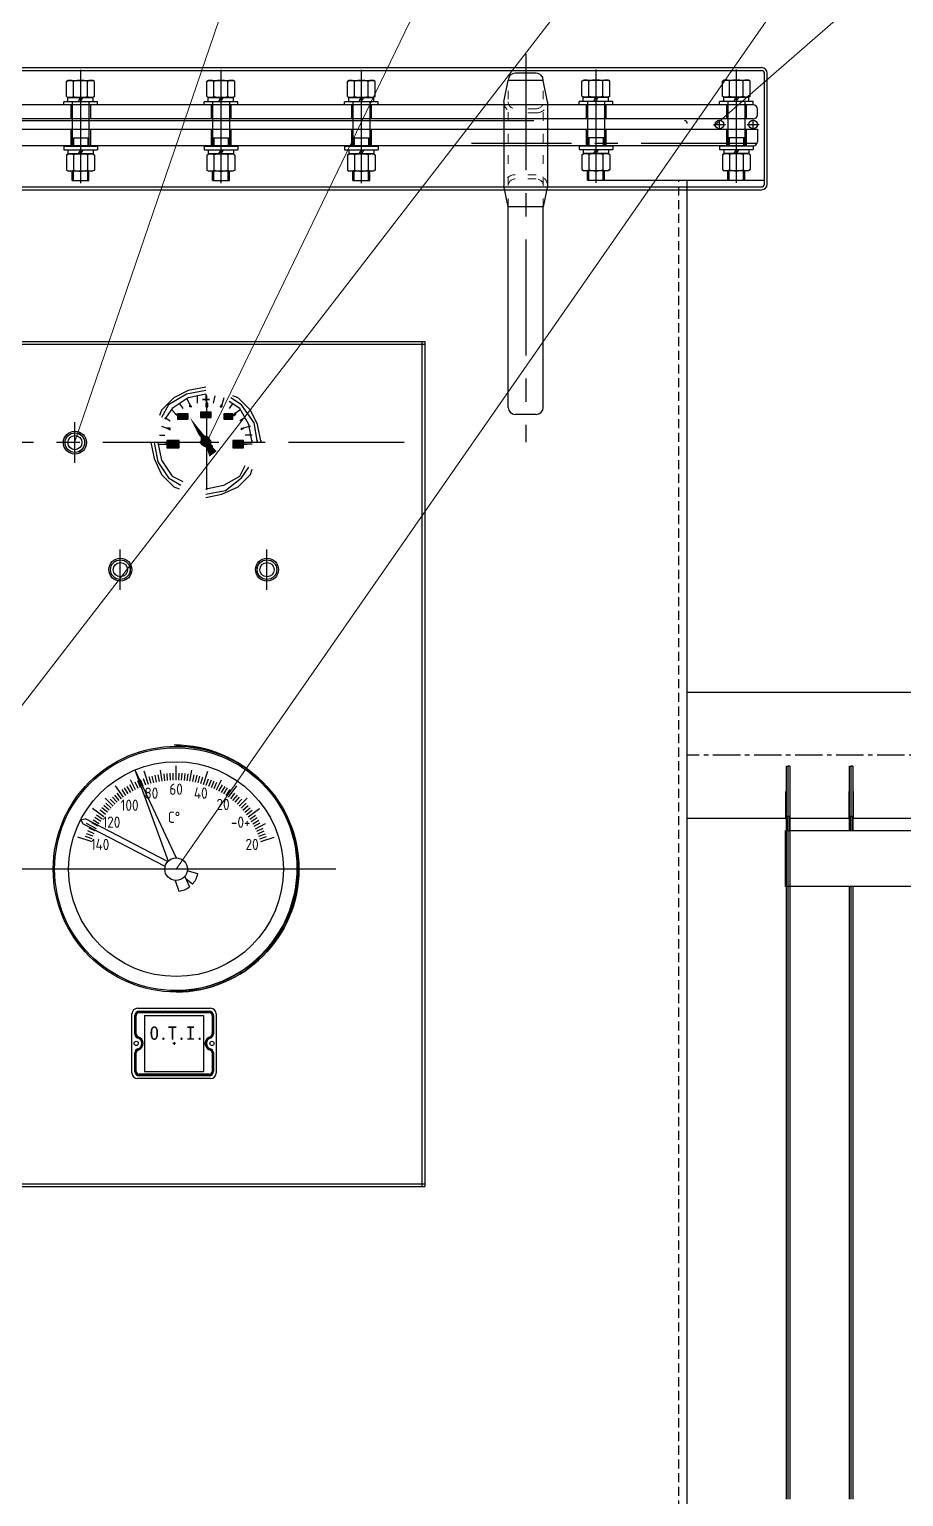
# Model space of a CAD drawing. Header units: millimetres. Extents: x 45841 to 102963, y -329287 to -163666.
# Drawn here: x 52022 to 52645, y -165675 to -164630 of the extents above; entities that cross this region are included whole.
import ezdxf
from ezdxf.enums import TextEntityAlignment as Align

# ---------------------------------------------------------------- set-up
doc = ezdxf.new("R2010")
doc.units = ezdxf.units.MM
doc.header["$LTSCALE"] = 13
for name, pattern in [('2 虚线', [5.75, 4.5, -1.25]), ('ACAD_ISO03W100', [1.18, 0.47, -0.71]), ('CENTER', [50.8, 31.75, -6.35, 6.35, -6.35]), ('CENTER2', [1.125, 0.75, -0.125, 0.125, -0.125]), ('CENTERX2', [101.6, 63.5, -12.7, 12.7, -12.7]), ('DASHED', [0.75, 0.5, -0.25]), ('HIDDEN', [9.525, 6.35, -3.175])]:
    doc.linetypes.add(name, pattern=pattern)
doc.layers.get('0').update_dxf_attribs({"color": 1, "linetype": 'CENTER'})
for name, color, linetype in [('1', 4, 'Continuous'), ('2', 3, 'Continuous'), ('4', 2, 'HIDDEN'), ('4虚线层', 6, 'DASHED'), ('中心线', 1, 'CENTER2'), ('粗实线', 4, 'Continuous')]:
    doc.layers.add(name, color=color, linetype=linetype)
doc.layers.add('标注、文本', color=3, linetype='Continuous', lineweight=25)
doc.layers.add('铁心', color=3, linetype='Continuous', lineweight=0)
doc.styles.add('chinese', font='')
doc.styles.get("Standard").update_dxf_attribs({"font": 'gbenor.shx', "bigfont": 'gbcbig.shx'})
doc.styles.get('chinese').set_extended_font_data('SimHei')

# ---------------------------------------------------------------- blocks, each defined once
blk = doc.blocks.new('A$C611D0E0A')
at = {"layer": '粗实线', "lineweight": 30}
h = blk.add_hatch(color=256, dxfattribs=at)
h.dxf.hatch_style = 2
h.paths.add_polyline_path([(0.931, 2.201), (0.931, 2.159), (0.974, 2.159)])
h = blk.add_hatch(color=256, dxfattribs=at)
h.dxf.hatch_style = 2
h.paths.add_polyline_path([(1.693, 2.201), (1.651, 2.159), (1.693, 2.159)])
h = blk.add_hatch(color=256, dxfattribs=at)
h.dxf.hatch_style = 2
h.paths.add_polyline_path([(0.593, 1.99), (0.635, 1.99), (0.635, 1.947)])
h = blk.add_hatch(color=256, dxfattribs=at)
h.dxf.hatch_style = 2
h.paths.add_polyline_path([(0.635, 1.863), (0.889, 1.863), (0.889, 1.99), (0.635, 1.99)])
h = blk.add_hatch(color=256, dxfattribs=at)
h.dxf.hatch_style = 2
h.paths.add_polyline_path([(0.931, 1.905), (1.143, 1.482), (1.27, 1.482)])
h = blk.add_hatch(color=256, dxfattribs=at)
h.dxf.hatch_style = 2
h.paths.add_polyline_path([(1.185, 1.905), (1.439, 1.905), (1.439, 2.032), (1.185, 2.032)])
h = blk.add_hatch(color=256, dxfattribs=at)
h.dxf.hatch_style = 2
h.paths.add_polyline_path([(1.736, 1.863), (1.947, 1.863), (1.947, 1.99), (1.736, 1.99)])
h = blk.add_hatch(color=256, dxfattribs=at)
h.dxf.hatch_style = 2
h.paths.add_polyline_path([(1.99, 1.99), (1.947, 1.947), (1.99, 1.947)])
h = blk.add_hatch(color=256, dxfattribs=at)
h.dxf.hatch_style = 2
h.paths.add_polyline_path([(1.99, 1.99), (2.032, 1.99), (1.99, 1.947)])
h = blk.add_hatch(color=256, dxfattribs=at)
h.dxf.hatch_style = 2
h.paths.add_polyline_path([(0.423, 1.651), (0.466, 1.651), (0.466, 1.609)])
h = blk.add_hatch(color=256, dxfattribs=at)
h.dxf.hatch_style = 2
h.paths.add_polyline_path([(1.143, 1.482), (1.185, 1.439), (1.397, 1.439)])
h = blk.add_hatch(color=256, dxfattribs=at)
h.dxf.hatch_style = 2
h.paths.add_polyline_path([(1.143, 1.482), (1.27, 1.482), (1.397, 1.439)])
h = blk.add_hatch(color=256, dxfattribs=at)
h.dxf.hatch_style = 2
h.paths.add_polyline_path([(1.185, 1.439), (1.185, 1.397), (1.397, 1.397)])
h = blk.add_hatch(color=256, dxfattribs=at)
h.dxf.hatch_style = 2
h.paths.add_polyline_path([(1.185, 1.439), (1.397, 1.439), (1.397, 1.397)])
h = blk.add_hatch(color=256, dxfattribs=at)
h.dxf.hatch_style = 2
h.paths.add_polyline_path([(1.185, 1.397), (1.185, 1.355), (1.439, 1.355)])
h = blk.add_hatch(color=256, dxfattribs=at)
h.dxf.hatch_style = 2
h.paths.add_polyline_path([(1.185, 1.397), (1.397, 1.397), (1.439, 1.355)])
h = blk.add_hatch(color=256, dxfattribs=at)
h.dxf.hatch_style = 2
h.paths.add_polyline_path([(2.159, 1.651), (2.201, 1.651), (2.159, 1.609)])
h = blk.add_hatch(color=256, dxfattribs=at)
h.dxf.hatch_style = 2
h.paths.add_polyline_path([(0.381, 1.185), (0.677, 1.185), (0.677, 1.355), (0.381, 1.355)])
h = blk.add_hatch(color=256, dxfattribs=at)
h.dxf.hatch_style = 2
h.paths.add_polyline_path([(1.185, 1.355), (1.143, 1.312), (1.439, 1.312)])
h = blk.add_hatch(color=256, dxfattribs=at)
h.dxf.hatch_style = 2
h.paths.add_polyline_path([(1.143, 1.312), (1.185, 1.27), (1.439, 1.27)])
h = blk.add_hatch(color=256, dxfattribs=at)
h.dxf.hatch_style = 2
h.paths.add_polyline_path([(1.143, 1.312), (1.439, 1.312), (1.439, 1.27)])
h = blk.add_hatch(color=256, dxfattribs=at)
h.dxf.hatch_style = 2
h.paths.add_polyline_path([(1.185, 1.355), (1.439, 1.355), (1.439, 1.312)])
h = blk.add_hatch(color=256, dxfattribs=at)
h.dxf.hatch_style = 2
h.paths.add_polyline_path([(1.185, 1.27), (1.228, 1.228), (1.482, 1.228)])
h = blk.add_hatch(color=256, dxfattribs=at)
h.dxf.hatch_style = 2
h.paths.add_polyline_path([(1.185, 1.27), (1.439, 1.27), (1.482, 1.228)])
h = blk.add_hatch(color=256, dxfattribs=at)
h.dxf.hatch_style = 2
h.paths.add_polyline_path([(1.228, 1.228), (1.312, 1.185), (1.482, 1.185)])
h = blk.add_hatch(color=256, dxfattribs=at)
h.dxf.hatch_style = 2
h.paths.add_polyline_path([(1.228, 1.228), (1.482, 1.228), (1.482, 1.185)])
h = blk.add_hatch(color=256, dxfattribs=at)
h.dxf.hatch_style = 2
h.paths.add_polyline_path([(1.312, 1.185), (1.355, 1.101), (1.566, 1.101)])
h = blk.add_hatch(color=256, dxfattribs=at)
h.dxf.hatch_style = 2
h.paths.add_polyline_path([(1.312, 1.185), (1.482, 1.185), (1.566, 1.101)])
h = blk.add_hatch(color=256, dxfattribs=at)
h.dxf.hatch_style = 2
h.paths.add_polyline_path([(1.355, 1.101), (1.566, 1.101), (1.397, 0.974)])
h = blk.add_hatch(color=256, dxfattribs=at)
h.dxf.hatch_style = 2
h.paths.add_polyline_path([(1.947, 1.185), (2.201, 1.185), (2.201, 1.355), (1.947, 1.355)])
for points in [[(1.312, 2.625), (0.889, 2.54), (0.55, 2.371), (0.254, 2.074), (0.212, 1.947)], [(1.312, 2.54), (0.847, 2.455), (0.423, 2.201), (0.254, 1.905)], [(1.312, 2.455), (0.889, 2.371), (0.508, 2.117), (0.339, 1.863)], [(2.413, 1.312), (2.328, 1.736), (2.117, 2.117), (1.863, 2.286)], [(2.54, 1.312), (2.455, 1.778), (2.159, 2.201), (1.905, 2.371)], [(2.625, 1.312), (2.54, 1.736), (2.371, 2.074), (2.074, 2.371), (1.947, 2.413)], [(0, 1.312), (0.085, 0.931), (0.254, 0.55), (0.55, 0.254), (0.677, 0.212)], [(0.085, 1.312), (0.169, 0.847), (0.423, 0.466), (0.72, 0.296)], [(0.169, 1.312), (0.254, 0.889), (0.508, 0.508), (0.762, 0.381)], [(2.54, 1.312), (2.54, 1.355)], [(2.625, 1.312), (2.625, 1.355)], [(1.312, 0.212), (1.736, 0.296), (2.117, 0.508), (2.244, 0.762)], [(1.312, 0.085), (1.778, 0.169), (2.159, 0.466), (2.328, 0.72)], [(1.312, 0), (1.693, 0.085), (2.074, 0.254), (2.371, 0.55), (2.413, 0.677)]]:
    blk.add_lwpolyline(points, dxfattribs=at)
for points in [[(0.931, 2.201), (0.974, 2.159), (0.931, 2.159)], [(1.397, 2.328), (1.228, 2.328)], [(1.312, 2.244), (1.312, 2.201), (1.312, 2.159), (1.355, 2.159), (1.355, 2.201), (1.355, 2.244)], [(1.693, 2.201), (1.693, 2.159), (1.651, 2.159)], [(1.693, 2.201), (1.651, 2.159), (1.693, 2.159)], [(0.593, 1.99), (0.635, 1.947)], [(0.635, 1.863), (0.889, 1.863), (0.889, 1.99), (0.635, 1.99)], [(1.185, 1.905), (1.439, 1.905), (1.439, 2.032), (1.185, 2.032)], [(1.736, 1.863), (1.947, 1.863), (1.947, 1.99), (1.736, 1.99)], [(2.032, 1.99), (1.99, 1.947), (1.947, 1.947), (1.99, 1.99)], [(1.99, 1.99), (1.947, 1.947), (1.99, 1.947), (2.032, 1.99)], [(0.381, 1.651), (0.466, 1.609), (0.466, 1.651), (0.423, 1.651)], [(2.201, 1.651), (2.159, 1.609), (2.159, 1.651)], [(2.201, 1.651), (2.159, 1.609), (2.159, 1.651)], [(0.339, 1.27), (0.381, 1.27)], [(0.381, 1.185), (0.677, 1.185), (0.677, 1.355), (0.381, 1.355)], [(1.947, 1.185), (2.201, 1.185), (2.201, 1.355), (1.947, 1.355)], [(2.286, 1.27), (2.201, 1.27)], [(2.286, 1.27), (2.201, 1.27)]]:
    blk.add_lwpolyline(points, close=True, dxfattribs=at)
for points in [[(1.312, 2.455), (1.312, 2.455), (1.312, 2.286), (1.312, 2.286)], [(0.677, 2.244), (0.677, 2.244), (0.762, 2.117), (0.762, 2.117)], [(0.847, 2.371), (0.847, 2.371), (0.931, 2.201), (0.931, 2.201)], [(1.101, 2.413), (1.101, 2.413), (1.101, 2.244), (1.101, 2.244)], [(1.524, 2.413), (1.524, 2.413), (1.482, 2.244), (1.482, 2.244)], [(1.736, 2.371), (1.736, 2.371), (1.693, 2.201), (1.693, 2.201)], [(1.947, 2.244), (1.947, 2.244), (1.863, 2.117), (1.863, 2.117)], [(0.339, 1.905), (0.339, 1.905), (0.466, 1.82), (0.466, 1.82)], [(0.508, 2.074), (0.508, 2.074), (0.593, 1.99), (0.593, 1.99)], [(2.117, 2.074), (2.117, 2.074), (1.99, 1.99), (1.99, 1.99)], [(2.244, 1.905), (2.244, 1.905), (2.117, 1.82), (2.117, 1.82)], [(0.212, 1.482), (0.212, 1.482), (0.339, 1.482), (0.339, 1.482)], [(0.254, 1.693), (0.254, 1.693), (0.381, 1.651), (0.381, 1.651)], [(2.371, 1.693), (2.371, 1.693), (2.201, 1.651), (2.201, 1.651)], [(2.413, 1.482), (2.413, 1.482), (2.244, 1.482), (2.244, 1.482)], [(0.169, 1.27), (0.169, 1.27), (0.339, 1.27), (0.339, 1.27)], [(2.413, 1.27), (2.413, 1.27), (2.286, 1.27), (2.286, 1.27)], [(2.413, 1.312), (2.413, 1.312), (2.413, 1.355), (2.413, 1.355)]]:
    blk.add_open_spline(points, degree=3, dxfattribs=at)
blk = doc.blocks.new('986585525')
for p, q in [((51059.3, -164935.8), (50202.4, -164935.8)), ((50941.2, -164988.6), (50942.4, -164988.6)), ((50941.2, -164988.6), (50941.2, -165024.5)), ((50943.6, -164988.6), (50942.4, -164988.6)), ((50942.4, -165024.5), (50942.4, -164988.6)), ((50943.6, -165024.5), (50943.6, -164988.6)), ((50986.2, -164988.6), (50987.4, -164988.6)), ((50986.2, -164988.6), (50986.2, -165024.5)), ((50988.6, -164988.6), (50987.4, -164988.6)), ((50987.4, -165024.5), (50987.4, -164988.6)), ((50988.6, -165024.5), (50988.6, -164988.6)), ((50941.2, -165006.6), (50940.9, -165006.6)), ((50940.9, -165025.8), (50940.9, -165006.6)), ((50943.9, -165006.6), (50943.6, -165006.6)), ((50943.9, -165025.8), (50943.9, -165006.6)), ((50986.2, -165006.6), (50985.9, -165006.6)), ((50985.9, -165025.8), (50985.9, -165006.6)), ((50988.9, -165006.6), (50988.6, -165006.6)), ((50988.9, -165025.8), (50988.9, -165006.6)), ((50898.9, -165025.8), (50940.9, -165025.8)), ((50941.2, -165024.3), (50941.2, -165034.3)), ((50941.2, -165024.5), (50942.4, -165024.5)), ((50941.2, -165034.3), (50941.2, -165024.5)), ((50942.4, -165034.3), (50942.4, -165024.3)), ((50942.4, -165024.5), (50943.6, -165024.5)), ((50942.4, -165034.3), (50942.4, -165024.5)), ((50943.6, -165034.3), (50943.6, -165024.3)), ((50943.6, -165024.5), (50943.6, -165034.3)), ((50943.9, -165025.8), (50985.9, -165025.8)), ((50986.2, -165024.3), (50986.2, -165510.8)), ((50986.2, -165024.5), (50987.4, -165024.5)), ((50986.2, -165034.3), (50986.2, -165024.5)), ((50987.4, -165510.8), (50987.4, -165024.3)), ((50987.4, -165024.5), (50988.6, -165024.5)), ((50987.4, -165034.3), (50987.4, -165024.5)), ((50988.6, -165510.8), (50988.6, -165024.3)), ((50988.6, -165024.5), (50988.6, -165034.3)), ((50988.9, -165025.8), (51059.3, -165025.8)), ((50989.2, -165034.3), (50223.6, -165034.3)), ((50989.2, -165074.3), (50989.2, -165034.3)), ((50223.6, -165074.3), (50989.2, -165074.3)), ((50941.2, -165074.3), (50941.2, -165510.8)), ((50942.4, -165510.8), (50942.4, -165074.3)), ((50943.6, -165510.8), (50943.6, -165074.3))]:
    blk.add_line(p, q)
at = {"layer": '中心线', "ltscale": 2}
blk.add_line((50202.4, -164980.8), (51059.3, -164980.8), dxfattribs=at)

msp = doc.modelspace()

# ---------------------------------------------------------------- linework, layer by layer
at = {"color": 1, "linetype": 'CENTER', "ltscale": 30}
for p, q in [((52040.585, -165227.989), (51823.674, -165227.989)), ((52240.585, -165227.989), (52023.674, -165227.989)), ((52240.585, -165227.989), (52023.674, -165227.989))]:
    msp.add_line(p, q, dxfattribs=at)
at = {"layer": '1', "color": 1, "linetype": 'CENTERX2', "lineweight": -3, "ltscale": 0.1}
for p, q in [((52375.916, -164647.423), (52375.916, -164923.887)), ((52058.786, -164681.373), (52058.786, -164724.641)), ((52158.786, -164681.373), (52158.786, -164724.641)), ((52258.786, -164681.373), (52258.786, -164724.641)), ((52425.916, -164681.119), (52425.916, -164724.386)), ((52525.916, -164681.119), (52525.916, -164724.386)), ((52513.916, -164700.796), (52513.916, -164694.319)), ((52537.916, -164700.796), (52537.916, -164694.319)), ((52509.732, -164697.558), (52518.101, -164697.558)), ((52533.732, -164697.558), (52542.101, -164697.558)), ((52540.635, -164711.044), (52337.281, -164711.044)), ((52148.479, -164890.504), (52148.479, -164957.82)), ((52054.432, -164909.692), (52054.432, -164938.632)), ((52289.377, -164924.162), (51801.393, -164924.162)), ((52086.831, -165000.193), (52086.831, -165029.133)), ((52191.281, -165000.193), (52191.281, -165029.133))]:
    msp.add_line(p, q, dxfattribs=at)
at = {"layer": '1'}
for p, q in [((52048.861, -164666.88), (52050.19, -164666.112)), ((52048.861, -164677.545), (52048.861, -164666.88)), ((52050.19, -164666.112), (52067.381, -164666.112)), ((52053.823, -164677.545), (52053.823, -164666.88)), ((52063.748, -164677.545), (52063.748, -164666.88)), ((52068.711, -164666.88), (52067.381, -164666.112)), ((52068.711, -164677.545), (52068.711, -164666.88)), ((52148.861, -164666.88), (52150.19, -164666.112)), ((52148.861, -164677.545), (52148.861, -164666.88)), ((52150.19, -164666.112), (52167.381, -164666.112)), ((52153.823, -164677.545), (52153.823, -164666.88)), ((52163.748, -164677.545), (52163.748, -164666.88)), ((52168.711, -164666.88), (52167.381, -164666.112)), ((52168.711, -164677.545), (52168.711, -164666.88)), ((52248.861, -164666.88), (52250.19, -164666.112)), ((52248.861, -164677.545), (52248.861, -164666.88)), ((52250.19, -164666.112), (52267.381, -164666.112)), ((52253.823, -164677.545), (52253.823, -164666.88)), ((52263.748, -164677.545), (52263.748, -164666.88)), ((52268.711, -164666.88), (52267.381, -164666.112)), ((52268.711, -164677.545), (52268.711, -164666.88)), ((52415.991, -164666.625), (52417.321, -164665.858)), ((52415.991, -164677.29), (52415.991, -164666.625)), ((52417.321, -164665.858), (52434.512, -164665.858)), ((52420.954, -164677.29), (52420.954, -164666.625)), ((52430.879, -164677.29), (52430.879, -164666.625)), ((52435.841, -164666.625), (52434.512, -164665.858)), ((52435.841, -164677.29), (52435.841, -164666.625)), ((52515.991, -164666.625), (52517.321, -164665.858)), ((52515.991, -164677.29), (52515.991, -164666.625)), ((52517.321, -164665.858), (52534.512, -164665.858)), ((52520.954, -164677.29), (52520.954, -164666.625)), ((52530.879, -164677.29), (52530.879, -164666.625)), ((52535.841, -164666.625), (52534.512, -164665.858)), ((52535.841, -164677.29), (52535.841, -164666.625)), ((52046.786, -164683.812), (52046.786, -164681.312)), ((52070.786, -164681.312), (52046.786, -164681.312)), ((52048.861, -164677.545), (52050.19, -164678.312)), ((52049.786, -164681.312), (52049.786, -164678.312)), ((52067.786, -164678.312), (52049.786, -164678.312)), ((52067.786, -164681.312), (52049.786, -164681.312)), ((52050.19, -164678.312), (52067.381, -164678.312)), ((52052.786, -164681.53), (52052.786, -164707.03)), ((52057.086, -164681.312), (52058.786, -164678.312)), ((52058.786, -164681.312), (52060.486, -164678.312)), ((52064.786, -164681.53), (52064.786, -164707.03)), ((52068.711, -164677.545), (52067.381, -164678.312)), ((52067.786, -164681.312), (52067.786, -164678.312)), ((52070.786, -164683.812), (52070.786, -164681.312)), ((52146.786, -164683.812), (52146.786, -164681.312)), ((52170.786, -164681.312), (52146.786, -164681.312)), ((52148.861, -164677.545), (52150.19, -164678.312)), ((52149.786, -164681.312), (52149.786, -164678.312)), ((52167.786, -164678.312), (52149.786, -164678.312)), ((52167.786, -164681.312), (52149.786, -164681.312)), ((52150.19, -164678.312), (52167.381, -164678.312)), ((52152.786, -164681.53), (52152.786, -164707.03)), ((52157.086, -164681.312), (52158.786, -164678.312)), ((52158.786, -164681.312), (52160.486, -164678.312)), ((52164.786, -164681.53), (52164.786, -164707.03)), ((52168.711, -164677.545), (52167.381, -164678.312)), ((52167.786, -164681.312), (52167.786, -164678.312)), ((52170.786, -164683.812), (52170.786, -164681.312)), ((52246.786, -164683.812), (52246.786, -164681.312)), ((52270.786, -164681.312), (52246.786, -164681.312)), ((52248.861, -164677.545), (52250.19, -164678.312)), ((52249.786, -164681.312), (52249.786, -164678.312)), ((52267.786, -164678.312), (52249.786, -164678.312)), ((52267.786, -164681.312), (52249.786, -164681.312)), ((52250.19, -164678.312), (52267.381, -164678.312)), ((52252.786, -164681.53), (52252.786, -164707.03)), ((52257.086, -164681.312), (52258.786, -164678.312)), ((52258.786, -164681.312), (52260.486, -164678.312)), ((52264.786, -164681.53), (52264.786, -164707.03)), ((52268.711, -164677.545), (52267.381, -164678.312)), ((52267.786, -164681.312), (52267.786, -164678.312)), ((52270.786, -164683.812), (52270.786, -164681.312)), ((52413.916, -164683.558), (52413.916, -164681.058)), ((52437.916, -164681.058), (52413.916, -164681.058)), ((52415.991, -164677.29), (52417.321, -164678.058)), ((52416.916, -164681.058), (52416.916, -164678.058)), ((52434.916, -164678.058), (52416.916, -164678.058)), ((52434.916, -164681.058), (52416.916, -164681.058)), ((52417.321, -164678.058), (52434.512, -164678.058)), ((52419.916, -164681.276), (52419.916, -164706.776)), ((52424.216, -164681.058), (52425.916, -164678.058)), ((52425.916, -164681.058), (52427.616, -164678.058)), ((52431.916, -164681.276), (52431.916, -164706.776)), ((52435.841, -164677.29), (52434.512, -164678.058)), ((52434.916, -164681.058), (52434.916, -164678.058)), ((52437.916, -164683.558), (52437.916, -164681.058)), ((52513.916, -164683.558), (52513.916, -164681.058)), ((52537.916, -164681.058), (52513.916, -164681.058)), ((52537.916, -164683.558), (52513.916, -164683.558)), ((52515.991, -164677.29), (52517.321, -164678.058)), ((52516.916, -164681.058), (52516.916, -164678.058)), ((52534.916, -164678.058), (52516.916, -164678.058)), ((52534.916, -164681.058), (52516.916, -164681.058)), ((52517.321, -164678.058), (52534.512, -164678.058)), ((52519.916, -164681.276), (52519.916, -164706.776)), ((52524.216, -164681.058), (52525.916, -164678.058)), ((52525.916, -164681.058), (52527.616, -164678.058)), ((52531.916, -164681.276), (52531.916, -164706.776)), ((52535.841, -164677.29), (52534.512, -164678.058)), ((52534.916, -164681.058), (52534.916, -164678.058)), ((52537.916, -164683.558), (52537.916, -164681.058)), ((52052.786, -164707.03), (52064.786, -164707.03)), ((52052.786, -164707.03), (52052.786, -164713.03)), ((52064.786, -164707.03), (52064.786, -164713.03)), ((52152.786, -164707.03), (52164.786, -164707.03)), ((52152.786, -164707.03), (52152.786, -164713.03)), ((52164.786, -164707.03), (52164.786, -164713.03)), ((52252.786, -164707.03), (52264.786, -164707.03)), ((52252.786, -164707.03), (52252.786, -164713.03)), ((52264.786, -164707.03), (52264.786, -164713.03)), ((52419.916, -164706.776), (52431.916, -164706.776)), ((52419.916, -164706.776), (52419.916, -164712.776)), ((52431.916, -164706.776), (52431.916, -164712.776)), ((52519.916, -164706.776), (52531.916, -164706.776)), ((52519.916, -164706.776), (52519.916, -164712.776)), ((52531.916, -164706.776), (52531.916, -164712.776)), ((52046.786, -164713.03), (52070.786, -164713.03)), ((52046.786, -164713.03), (52046.786, -164715.53)), ((52046.786, -164715.53), (52070.786, -164715.53)), ((52049.786, -164715.53), (52067.786, -164715.53)), ((52049.786, -164715.53), (52049.786, -164718.53)), ((52058.786, -164715.53), (52057.086, -164718.53)), ((52060.486, -164715.53), (52058.786, -164718.53)), ((52067.786, -164715.53), (52067.786, -164718.53)), ((52070.786, -164713.03), (52070.786, -164715.53)), ((52146.786, -164713.03), (52170.786, -164713.03)), ((52146.786, -164713.03), (52146.786, -164715.53)), ((52146.786, -164715.53), (52170.786, -164715.53)), ((52149.786, -164715.53), (52167.786, -164715.53)), ((52149.786, -164715.53), (52149.786, -164718.53)), ((52158.786, -164715.53), (52157.086, -164718.53)), ((52160.486, -164715.53), (52158.786, -164718.53)), ((52167.786, -164715.53), (52167.786, -164718.53)), ((52170.786, -164713.03), (52170.786, -164715.53)), ((52246.786, -164713.03), (52270.786, -164713.03)), ((52246.786, -164713.03), (52246.786, -164715.53)), ((52246.786, -164715.53), (52270.786, -164715.53)), ((52249.786, -164715.53), (52267.786, -164715.53)), ((52249.786, -164715.53), (52249.786, -164718.53)), ((52258.786, -164715.53), (52257.086, -164718.53)), ((52260.486, -164715.53), (52258.786, -164718.53)), ((52267.786, -164715.53), (52267.786, -164718.53)), ((52270.786, -164713.03), (52270.786, -164715.53)), ((52413.916, -164712.776), (52437.916, -164712.776)), ((52413.916, -164712.776), (52413.916, -164715.276)), ((52413.916, -164715.276), (52437.916, -164715.276)), ((52416.916, -164715.276), (52434.916, -164715.276)), ((52416.916, -164715.276), (52416.916, -164718.276)), ((52425.916, -164715.276), (52424.216, -164718.276)), ((52427.616, -164715.276), (52425.916, -164718.276)), ((52434.916, -164715.276), (52434.916, -164718.276)), ((52437.916, -164712.776), (52437.916, -164715.276)), ((52513.916, -164712.776), (52537.916, -164712.776)), ((52513.916, -164712.776), (52513.916, -164715.276)), ((52513.916, -164715.276), (52537.916, -164715.276)), ((52516.916, -164715.276), (52534.916, -164715.276)), ((52516.916, -164715.276), (52516.916, -164718.276)), ((52525.916, -164715.276), (52524.216, -164718.276)), ((52527.616, -164715.276), (52525.916, -164718.276)), ((52534.916, -164715.276), (52534.916, -164718.276)), ((52537.916, -164712.776), (52537.916, -164715.276)), ((52048.861, -164719.298), (52050.19, -164718.53)), ((52048.861, -164719.298), (52048.861, -164729.962)), ((52049.786, -164718.53), (52067.786, -164718.53)), ((52067.381, -164718.53), (52050.19, -164718.53)), ((52053.823, -164719.298), (52053.823, -164729.962)), ((52063.748, -164719.298), (52063.748, -164729.962)), ((52068.711, -164719.298), (52067.381, -164718.53)), ((52068.711, -164719.298), (52068.711, -164729.962)), ((52148.861, -164719.298), (52150.19, -164718.53)), ((52148.861, -164719.298), (52148.861, -164729.962)), ((52149.786, -164718.53), (52167.786, -164718.53)), ((52167.381, -164718.53), (52150.19, -164718.53)), ((52153.823, -164719.298), (52153.823, -164729.962)), ((52163.748, -164719.298), (52163.748, -164729.962)), ((52168.711, -164719.298), (52167.381, -164718.53)), ((52168.711, -164719.298), (52168.711, -164729.962)), ((52248.861, -164719.298), (52250.19, -164718.53)), ((52248.861, -164719.298), (52248.861, -164729.962)), ((52249.786, -164718.53), (52267.786, -164718.53)), ((52267.381, -164718.53), (52250.19, -164718.53)), ((52253.823, -164719.298), (52253.823, -164729.962)), ((52263.748, -164719.298), (52263.748, -164729.962)), ((52268.711, -164719.298), (52267.381, -164718.53)), ((52268.711, -164719.298), (52268.711, -164729.962)), ((52415.991, -164719.043), (52417.321, -164718.276)), ((52415.991, -164719.043), (52415.991, -164729.708)), ((52416.916, -164718.276), (52434.916, -164718.276)), ((52434.512, -164718.276), (52417.321, -164718.276)), ((52420.954, -164719.043), (52420.954, -164729.708)), ((52430.879, -164719.043), (52430.879, -164729.708)), ((52435.841, -164719.043), (52434.512, -164718.276)), ((52435.841, -164719.043), (52435.841, -164729.708)), ((52515.991, -164719.043), (52517.321, -164718.276)), ((52515.991, -164719.043), (52515.991, -164729.708)), ((52516.916, -164718.276), (52534.916, -164718.276)), ((52534.512, -164718.276), (52517.321, -164718.276)), ((52520.954, -164719.043), (52520.954, -164729.708)), ((52530.879, -164719.043), (52530.879, -164729.708)), ((52535.841, -164719.043), (52534.512, -164718.276)), ((52535.841, -164719.043), (52535.841, -164729.708)), ((52048.861, -164729.962), (52050.19, -164730.73)), ((52067.381, -164730.73), (52050.19, -164730.73)), ((52052.786, -164737.472), (52052.786, -164730.73)), ((52052.786, -164737.472), (52064.786, -164737.472)), ((52064.786, -164737.472), (52064.786, -164730.73)), ((52068.711, -164729.962), (52067.381, -164730.73)), ((52148.861, -164729.962), (52150.19, -164730.73)), ((52167.381, -164730.73), (52150.19, -164730.73)), ((52152.786, -164737.472), (52152.786, -164730.73)), ((52152.786, -164737.472), (52164.786, -164737.472)), ((52164.786, -164737.472), (52164.786, -164730.73)), ((52168.711, -164729.962), (52167.381, -164730.73)), ((52248.861, -164729.962), (52250.19, -164730.73)), ((52267.381, -164730.73), (52250.19, -164730.73)), ((52252.786, -164737.472), (52252.786, -164730.73)), ((52252.786, -164737.472), (52264.786, -164737.472)), ((52264.786, -164737.472), (52264.786, -164730.73)), ((52268.711, -164729.962), (52267.381, -164730.73)), ((52415.991, -164729.708), (52417.321, -164730.476)), ((52434.512, -164730.476), (52417.321, -164730.476)), ((52419.916, -164737.217), (52419.916, -164730.476)), ((52419.916, -164737.217), (52545.916, -164737.217)), ((52431.916, -164737.217), (52431.916, -164730.476)), ((52435.841, -164729.708), (52434.512, -164730.476)), ((52515.991, -164729.708), (52517.321, -164730.476)), ((52534.512, -164730.476), (52517.321, -164730.476)), ((52519.916, -164737.217), (52519.916, -164730.476)), ((52519.916, -164737.217), (52531.916, -164737.217)), ((52531.916, -164737.217), (52531.916, -164730.476)), ((52535.841, -164729.708), (52534.512, -164730.476))]:
    msp.add_line(p, q, dxfattribs=at)
for centre, radius, start, end in [((52051.396, -164670.681), 4.569, 57.914436, 123.704561), ((52058.786, -164684.112), 18, 73.996597, 106.003403), ((52066.175, -164670.681), 4.569, 56.295439, 122.085564), ((52151.396, -164670.681), 4.569, 57.914436, 123.704561), ((52158.786, -164684.112), 18, 73.996597, 106.003403), ((52166.175, -164670.681), 4.569, 56.295439, 122.085564), ((52251.396, -164670.681), 4.569, 57.914436, 123.704561), ((52258.786, -164684.112), 18, 73.996597, 106.003403), ((52266.175, -164670.681), 4.569, 56.295439, 122.085564), ((52418.527, -164670.426), 4.569, 57.914436, 123.704561), ((52425.916, -164683.858), 18, 73.996597, 106.003403), ((52433.306, -164670.426), 4.569, 56.295439, 122.085564), ((52518.527, -164670.426), 4.569, 57.914436, 123.704561), ((52525.916, -164683.858), 18, 73.996597, 106.003403), ((52533.306, -164670.426), 4.569, 56.295439, 122.085564), ((52051.396, -164673.743), 4.569, 236.295439, 302.085564), ((52058.786, -164660.312), 18, 253.996597, 286.003403), ((52066.175, -164673.743), 4.569, 237.441248, 303.704561), ((52151.396, -164673.743), 4.569, 236.295439, 302.085564), ((52158.786, -164660.312), 18, 253.996597, 286.003403), ((52166.175, -164673.743), 4.569, 237.441248, 303.704561), ((52251.396, -164673.743), 4.569, 236.295439, 302.085564), ((52258.786, -164660.312), 18, 253.996597, 286.003403), ((52266.175, -164673.743), 4.569, 237.441248, 303.704561), ((52418.527, -164673.489), 4.569, 236.295439, 302.085564), ((52425.916, -164660.058), 18, 253.996597, 286.003403), ((52433.306, -164673.489), 4.569, 237.441248, 303.704561), ((52518.527, -164673.489), 4.569, 236.295439, 302.085564), ((52525.916, -164660.058), 18, 253.996597, 286.003403), ((52533.306, -164673.489), 4.569, 237.441248, 303.704561), ((52051.396, -164723.099), 4.569, 57.441248, 123.704561), ((52058.786, -164736.53), 18, 73.996597, 106.003403), ((52066.175, -164723.099), 4.569, 56.295439, 122.085564), ((52151.396, -164723.099), 4.569, 57.441248, 123.704561), ((52158.786, -164736.53), 18, 73.996597, 106.003403), ((52166.175, -164723.099), 4.569, 56.295439, 122.085564), ((52251.396, -164723.099), 4.569, 57.441248, 123.704561), ((52258.786, -164736.53), 18, 73.996597, 106.003403), ((52266.175, -164723.099), 4.569, 56.295439, 122.085564), ((52418.527, -164722.844), 4.569, 57.441248, 123.704561), ((52425.916, -164736.276), 18, 73.996597, 106.003403), ((52433.306, -164722.844), 4.569, 56.295439, 122.085564), ((52518.527, -164722.844), 4.569, 57.441248, 123.704561), ((52525.916, -164736.276), 18, 73.996597, 106.003403), ((52533.306, -164722.844), 4.569, 56.295439, 122.085564), ((52051.396, -164726.161), 4.569, 236.295439, 302.085564), ((52058.786, -164712.73), 18, 253.996597, 286.003403), ((52066.175, -164726.161), 4.569, 237.914436, 303.704561), ((52151.396, -164726.161), 4.569, 236.295439, 302.085564), ((52158.786, -164712.73), 18, 253.996597, 286.003403), ((52166.175, -164726.161), 4.569, 237.914436, 303.704561), ((52251.396, -164726.161), 4.569, 236.295439, 302.085564), ((52258.786, -164712.73), 18, 253.996597, 286.003403), ((52266.175, -164726.161), 4.569, 237.914436, 303.704561), ((52418.527, -164725.907), 4.569, 236.295439, 302.085564), ((52425.916, -164712.476), 18, 253.996597, 286.003403), ((52433.306, -164725.907), 4.569, 237.914436, 303.704561), ((52518.527, -164725.907), 4.569, 236.295439, 302.085564), ((52525.916, -164712.476), 18, 253.996597, 286.003403), ((52533.306, -164725.907), 4.569, 237.914436, 303.704561)]:
    msp.add_arc(centre, radius, start, end, dxfattribs=at)
at = {"layer": '2'}
for p, q in [((52053.686, -164707.03), (52053.686, -164713.03)), ((52063.886, -164707.03), (52063.886, -164713.03)), ((52153.686, -164707.03), (52153.686, -164713.03)), ((52163.886, -164707.03), (52163.886, -164713.03)), ((52253.686, -164707.03), (52253.686, -164713.03)), ((52263.886, -164707.03), (52263.886, -164713.03)), ((52420.816, -164706.776), (52420.816, -164712.776)), ((52431.016, -164706.776), (52431.016, -164712.776)), ((52520.816, -164706.776), (52520.816, -164712.776)), ((52531.016, -164706.776), (52531.016, -164712.776)), ((52053.686, -164737.472), (52053.686, -164730.73)), ((52063.886, -164737.472), (52063.886, -164730.73)), ((52153.686, -164737.472), (52153.686, -164730.73)), ((52163.886, -164737.472), (52163.886, -164730.73)), ((52253.686, -164737.472), (52253.686, -164730.73)), ((52263.886, -164737.472), (52263.886, -164730.73)), ((52420.816, -164737.217), (52420.816, -164730.476)), ((52431.016, -164737.217), (52431.016, -164730.476)), ((52520.816, -164737.217), (52520.816, -164730.476)), ((52531.016, -164737.217), (52531.016, -164730.476))]:
    msp.add_line(p, q, dxfattribs=at)
at = {"layer": '4'}
for p, q in [((52058.786, -164658.53), (52058.786, -164739.33)), ((52158.786, -164658.53), (52158.786, -164739.33)), ((52258.786, -164658.53), (52258.786, -164739.33)), ((52425.916, -164658.276), (52425.916, -164739.076)), ((52525.916, -164658.276), (52525.916, -164739.076))]:
    msp.add_line(p, q, dxfattribs=at)
at = {"layer": '4虚线层'}
msp.add_line((52484.916, -166746.91), (52484.916, -164737.217), dxfattribs=at)
msp.add_arc((52488.916, -164696.776), 2, 0, 90, dxfattribs=at)
at = {"layer": '标注、文本'}
for p, q in [((51468.916, -164657.052), (52543.916, -164657.052)), ((51468.916, -164659.052), (52543.916, -164659.052)), ((52383.416, -164661.052), (52368.416, -164661.052)), ((52545.916, -164740.035), (52545.916, -164661.052)), ((52547.916, -164740.035), (52547.916, -164661.052)), ((52360.416, -164681.293), (52363.416, -164666.293)), ((52388.416, -164666.293), (52363.416, -164666.293)), ((52391.416, -164681.293), (52388.416, -164666.293)), ((52531.916, -164683.558), (51467.916, -164683.558)), ((52051.786, -164683.812), (52051.786, -164693.812)), ((52065.786, -164683.812), (52065.786, -164693.812)), ((52151.786, -164683.812), (52151.786, -164693.812)), ((52165.786, -164683.812), (52165.786, -164693.812)), ((52251.786, -164683.812), (52251.786, -164693.812)), ((52265.786, -164683.812), (52265.786, -164693.812)), ((52360.416, -164681.293), (52360.416, -164741.293)), ((52391.416, -164681.293), (52391.416, -164741.293)), ((52418.916, -164683.558), (52418.916, -164693.558)), ((52432.916, -164683.558), (52432.916, -164693.558)), ((52518.916, -164683.558), (52518.916, -164693.558)), ((52532.916, -164683.558), (52532.916, -164693.558)), ((52381.786, -164695.03), (51457.786, -164695.03)), ((52537.916, -164693.558), (51467.916, -164693.558)), ((52540.916, -164690.558), (52540.916, -164686.558)), ((52540.916, -164690.558), (52540.916, -164686.558)), ((51464.916, -164700.776), (52532.916, -164700.776)), ((52051.786, -164701.03), (52051.786, -164713.03)), ((52065.786, -164701.03), (52065.786, -164713.03)), ((52151.786, -164701.03), (52151.786, -164713.03)), ((52165.786, -164701.03), (52165.786, -164713.03)), ((52251.786, -164701.03), (52251.786, -164713.03)), ((52265.786, -164701.03), (52265.786, -164713.03)), ((52418.916, -164700.776), (52418.916, -164712.776)), ((52432.916, -164700.776), (52432.916, -164712.776)), ((52490.916, -164700.776), (52540.916, -164700.776)), ((52518.916, -164700.776), (52518.916, -164712.776)), ((52532.916, -164700.776), (52532.916, -164712.776)), ((52540.916, -164700.776), (52540.916, -164709.776)), ((52531.016, -164712.776), (51464.916, -164712.776)), ((51467.916, -164742.035), (52543.916, -164742.035)), ((51467.916, -164744.035), (52543.916, -164744.035)), ((52363.416, -164756.293), (52360.416, -164741.293)), ((52391.416, -164741.293), (52388.416, -164756.293)), ((52363.416, -164899.035), (52363.416, -164756.293)), ((52388.416, -164756.293), (52363.416, -164756.293)), ((52388.416, -164899.035), (52388.416, -164756.293)), ((52383.416, -164904.035), (52368.416, -164904.035))]:
    msp.add_line(p, q, dxfattribs=at)
at = {"layer": '标注、文本', "color": 2, "linetype": 'ACAD_ISO03W100', "lineweight": 18}
for p, q in [((52363.416, -164756.293), (52363.416, -164666.052)), ((52388.416, -164756.293), (52388.416, -164666.052)), ((52383.416, -164686.293), (52368.416, -164686.293)), ((52383.416, -164689.293), (52368.416, -164689.293)), ((52383.416, -164733.293), (52368.416, -164733.293)), ((52383.416, -164736.293), (52368.416, -164736.293))]:
    msp.add_line(p, q, dxfattribs=at)
at = {"layer": '标注、文本', "color": 4, "lineweight": 30}
for p, q in [((52490.916, -166746.91), (52490.916, -164737.217)), ((51701.933, -164852.035), (52303.933, -164852.035)), ((52301.933, -164852.035), (52301.933, -165454.035)), ((52303.933, -164852.035), (52303.933, -165454.035)), ((51701.933, -164854.035), (52303.933, -164854.035)), ((52126.825, -165164.489), (52126.825, -165154.489)), ((52097.997, -165171.41), (52094.365, -165164.282)), ((52097.489, -165157.337), (52126.825, -165219.953)), ((52097.489, -165157.337), (52121.134, -165222.316)), ((52099.788, -165170.532), (52097.659, -165166.008)), ((52101.606, -165169.711), (52099.621, -165165.122)), ((52103.449, -165168.948), (52101.609, -165164.299)), ((52105.316, -165168.243), (52103.622, -165163.538)), ((52107.203, -165167.596), (52104.113, -165158.086)), ((52109.109, -165167.01), (52107.714, -165162.208)), ((52111.034, -165166.483), (52109.79, -165161.641)), ((52112.973, -165166.018), (52111.883, -165161.138)), ((52114.927, -165165.613), (52113.99, -165160.702)), ((52116.892, -165165.27), (52115.64, -165157.369)), ((52118.867, -165164.989), (52118.24, -165160.029)), ((52120.849, -165164.77), (52120.379, -165159.793)), ((52122.838, -165164.614), (52122.524, -165159.624)), ((52124.831, -165164.52), (52124.674, -165159.522)), ((52128.82, -165164.52), (52128.977, -165159.522)), ((52130.813, -165164.614), (52131.127, -165159.624)), ((52132.801, -165164.77), (52133.272, -165159.793)), ((52134.784, -165164.989), (52135.411, -165160.029)), ((52136.759, -165165.27), (52138.01, -165157.369)), ((52138.724, -165165.613), (52139.661, -165160.702)), ((52140.677, -165166.018), (52141.768, -165161.138)), ((52142.617, -165166.483), (52143.861, -165161.641)), ((52144.541, -165167.01), (52145.936, -165162.208)), ((52146.448, -165167.596), (52149.538, -165158.086)), ((52148.335, -165168.243), (52150.029, -165163.538)), ((52150.201, -165168.948), (52152.042, -165164.299)), ((52152.044, -165169.711), (52154.03, -165165.122)), ((52153.862, -165170.532), (52155.991, -165166.008)), ((52155.654, -165171.41), (52159.286, -165164.282)), ((52081.924, -165183.087), (52076.267, -165177.43)), ((52084.832, -165180.356), (52081.526, -165176.606)), ((52086.349, -165179.061), (52083.162, -165175.208)), ((52089.501, -165176.616), (52083.623, -165168.526)), ((52087.906, -165177.814), (52084.841, -165173.863)), ((52091.133, -165175.469), (52088.323, -165171.333)), ((52092.8, -165174.374), (52090.121, -165170.152)), ((52094.501, -165173.331), (52091.956, -165169.028)), ((52096.234, -165172.343), (52093.825, -165167.961)), ((52157.417, -165172.343), (52159.825, -165167.961)), ((52159.149, -165173.331), (52161.695, -165169.028)), ((52160.85, -165174.374), (52163.529, -165170.152)), ((52162.518, -165175.469), (52165.328, -165171.333)), ((52164.15, -165176.616), (52170.028, -165168.526)), ((52165.745, -165177.814), (52168.809, -165173.863)), ((52167.302, -165179.061), (52170.489, -165175.208)), ((52168.819, -165180.356), (52172.125, -165176.606)), ((52171.727, -165183.087), (52177.383, -165177.43)), ((52075.453, -165190.664), (52067.363, -165184.786)), ((52076.651, -165189.069), (52072.7, -165186.004)), ((52077.898, -165187.512), (52074.045, -165184.325)), ((52079.193, -165185.995), (52075.443, -165182.689)), ((52080.536, -165184.52), (52076.891, -165181.097)), ((52083.357, -165181.699), (52079.934, -165178.054)), ((52170.294, -165181.699), (52173.717, -165178.054)), ((52173.115, -165184.52), (52176.76, -165181.097)), ((52174.457, -165185.995), (52178.208, -165182.689)), ((52175.753, -165187.512), (52179.606, -165184.325)), ((52177, -165189.069), (52180.951, -165186.004)), ((52178.198, -165190.664), (52186.288, -165184.786)), ((52058.939, -165192.723), (52062.35, -165192.241)), ((52058.939, -165192.723), (52060.506, -165195.791)), ((52118.997, -165226.176), (52060.506, -165195.791)), ((52120.841, -165222.626), (52062.35, -165192.241)), ((52070.246, -165199.16), (52063.118, -165195.528)), ((52071.18, -165197.397), (52066.798, -165194.988)), ((52072.168, -165195.664), (52067.865, -165193.119)), ((52073.211, -165193.964), (52068.989, -165191.284)), ((52074.306, -165192.296), (52070.17, -165189.486)), ((52179.345, -165192.296), (52183.48, -165189.486)), ((52180.44, -165193.964), (52184.662, -165191.284)), ((52181.482, -165195.664), (52185.786, -165193.119)), ((52182.471, -165197.397), (52186.852, -165194.988)), ((52183.404, -165199.16), (52190.532, -165195.528)), ((52066.433, -165208.366), (52056.923, -165205.276)), ((52067.079, -165206.479), (52062.375, -165204.785)), ((52067.785, -165204.613), (52063.136, -165202.772)), ((52068.548, -165202.77), (52063.959, -165200.784)), ((52069.369, -165200.952), (52064.845, -165198.823)), ((52184.282, -165200.952), (52188.806, -165198.823)), ((52185.103, -165202.77), (52189.692, -165200.784)), ((52185.866, -165204.613), (52190.515, -165202.772)), ((52186.571, -165206.479), (52191.276, -165204.785)), ((52187.217, -165208.366), (52196.728, -165205.276)), ((52142.292, -165231.378), (52134.78, -165229.129)), ((52126.11, -165235.992), (52128.909, -165243.684)), ((52133, -165233.132), (52136.472, -165240.544)), ((52138.492, -165238.694), (52133.917, -165235.089)), ((52095.442, -165373.126), (52095.442, -165331.126)), ((52097.442, -165345.418), (52097.442, -165332.126)), ((52098.442, -165333.292), (52097.442, -165332.292)), ((52098.442, -165334.19), (52097.442, -165333.19)), ((52098.442, -165335.088), (52097.442, -165334.088)), ((52098.442, -165332.394), (52097.515, -165331.468)), ((52098.52, -165331.574), (52097.749, -165330.804)), ((52098.811, -165330.968), (52098.098, -165330.254)), ((52098.442, -165345.418), (52098.442, -165332.126)), ((52099.257, -165330.515), (52098.544, -165329.803)), ((52099.854, -165330.215), (52099.089, -165329.449)), ((52099.442, -165327.126), (52151.442, -165327.126)), ((52100.664, -165330.126), (52099.746, -165329.208)), ((52100.442, -165329.126), (52150.442, -165329.126)), ((52100.442, -165330.126), (52150.442, -165330.126)), ((52101.562, -165330.126), (52100.562, -165329.126)), ((52102.46, -165330.126), (52101.46, -165329.126)), ((52103.358, -165330.126), (52102.358, -165329.126)), ((52104.256, -165330.126), (52103.256, -165329.126)), ((52105.154, -165330.126), (52104.154, -165329.126)), ((52104.442, -165332.126), (52146.442, -165332.126)), ((52104.442, -165332.126), (52104.442, -165372.126)), ((52106.052, -165330.126), (52105.052, -165329.126)), ((52106.95, -165330.126), (52105.95, -165329.126)), ((52107.848, -165330.126), (52106.848, -165329.126)), ((52108.746, -165330.126), (52107.746, -165329.126)), ((52109.644, -165330.126), (52108.644, -165329.126)), ((52110.542, -165330.126), (52109.542, -165329.126)), ((52111.44, -165330.126), (52110.44, -165329.126)), ((52112.338, -165330.126), (52111.338, -165329.126)), ((52113.236, -165330.126), (52112.236, -165329.126)), ((52114.134, -165330.126), (52113.134, -165329.126)), ((52115.033, -165330.126), (52114.033, -165329.126)), ((52115.931, -165330.126), (52114.931, -165329.126)), ((52116.829, -165330.126), (52115.829, -165329.126)), ((52117.727, -165330.126), (52116.727, -165329.126)), ((52118.625, -165330.126), (52117.625, -165329.126)), ((52119.523, -165330.126), (52118.523, -165329.126)), ((52120.421, -165330.126), (52119.421, -165329.126)), ((52121.319, -165330.126), (52120.319, -165329.126)), ((52122.217, -165330.126), (52121.217, -165329.126)), ((52123.115, -165330.126), (52122.115, -165329.126)), ((52123.115, -165330.126), (52122.785, -165329.796)), ((52124.013, -165330.126), (52123.013, -165329.126)), ((52124.911, -165330.126), (52123.911, -165329.126)), ((52125.809, -165330.126), (52124.809, -165329.126)), ((52126.707, -165330.126), (52125.707, -165329.126)), ((52127.605, -165330.126), (52126.605, -165329.126)), ((52128.503, -165330.126), (52127.503, -165329.126)), ((52129.401, -165330.126), (52128.401, -165329.126)), ((52130.299, -165330.126), (52129.299, -165329.126)), ((52131.197, -165330.126), (52130.197, -165329.126)), ((52132.095, -165330.126), (52131.095, -165329.126)), ((52132.993, -165330.126), (52131.993, -165329.126)), ((52133.891, -165330.126), (52132.891, -165329.126)), ((52134.789, -165330.126), (52133.789, -165329.126)), ((52135.687, -165330.126), (52134.687, -165329.126)), ((52136.585, -165330.126), (52135.585, -165329.126)), ((52137.483, -165330.126), (52136.483, -165329.126)), ((52138.381, -165330.126), (52137.381, -165329.126)), ((52139.279, -165330.126), (52138.279, -165329.126)), ((52140.177, -165330.126), (52139.177, -165329.126)), ((52141.075, -165330.126), (52140.075, -165329.126)), ((52141.973, -165330.126), (52140.973, -165329.126)), ((52142.871, -165330.126), (52141.871, -165329.126)), ((52143.769, -165330.126), (52142.769, -165329.126)), ((52144.667, -165330.126), (52143.667, -165329.126)), ((52145.565, -165330.126), (52144.565, -165329.126)), ((52146.463, -165330.126), (52145.463, -165329.126)), ((52147.361, -165330.126), (52146.361, -165329.126)), ((52146.442, -165332.126), (52146.442, -165372.126)), ((52148.259, -165330.126), (52147.259, -165329.126)), ((52149.157, -165330.126), (52148.157, -165329.126)), ((52150.056, -165330.126), (52149.056, -165329.126)), ((52151.047, -165330.22), (52149.954, -165329.126)), ((52153.409, -165331.684), (52150.884, -165329.159)), ((52153.442, -165332.615), (52152.348, -165331.521)), ((52152.442, -165332.126), (52152.442, -165345.418)), ((52153.442, -165333.513), (52152.442, -165332.513)), ((52153.442, -165334.411), (52152.442, -165333.411)), ((52153.442, -165335.309), (52152.442, -165334.309)), ((52153.442, -165332.126), (52153.442, -165345.418)), ((52155.442, -165331.126), (52155.442, -165373.126)), ((52098.442, -165335.986), (52097.442, -165334.986)), ((52098.442, -165336.884), (52097.442, -165335.884)), ((52098.442, -165337.782), (52097.442, -165336.782)), ((52098.442, -165338.68), (52097.442, -165337.68)), ((52098.442, -165339.578), (52097.442, -165338.578)), ((52098.442, -165340.476), (52097.442, -165339.476)), ((52098.442, -165341.374), (52097.442, -165340.374)), ((52098.442, -165342.273), (52097.442, -165341.273)), ((52098.442, -165343.171), (52097.442, -165342.171)), ((52098.442, -165344.069), (52097.442, -165343.069)), ((52098.442, -165344.967), (52097.442, -165343.967)), ((52098.509, -165345.932), (52097.442, -165344.865)), ((52153.442, -165336.207), (52152.442, -165335.207)), ((52153.442, -165337.105), (52152.442, -165336.105)), ((52153.442, -165338.003), (52152.442, -165337.003)), ((52153.442, -165338.901), (52152.442, -165337.901)), ((52153.442, -165339.799), (52152.442, -165338.799)), ((52153.442, -165340.697), (52152.442, -165339.697)), ((52153.442, -165341.595), (52152.442, -165340.595)), ((52153.442, -165342.493), (52152.442, -165341.493)), ((52153.442, -165343.391), (52152.442, -165342.391)), ((52153.442, -165344.289), (52152.442, -165343.289)), ((52153.442, -165345.187), (52152.442, -165344.187)), ((52100.225, -165348.546), (52097.464, -165345.785)), ((52098.344, -165347.563), (52098.297, -165347.516)), ((52103.215, -165350.638), (52099.93, -165347.353)), ((52101.965, -165355.674), (52101.258, -165354.967)), ((52102.387, -165355.198), (52101.673, -165354.484)), ((52102.75, -165354.663), (52102.014, -165353.927)), ((52103.427, -165351.748), (52102.022, -165350.343)), ((52103.05, -165354.065), (52102.27, -165353.285)), ((52103.416, -165352.635), (52102.411, -165351.63)), ((52103.278, -165353.395), (52102.421, -165352.538)), ((52126.442, -165352.126), (52124.442, -165352.126)), ((52125.442, -165351.126), (52125.442, -165353.126)), ((52148.502, -165352.82), (52147.454, -165351.772)), ((52149.083, -165354.298), (52147.473, -165352.689)), ((52148.45, -165351.87), (52147.572, -165350.992)), ((52150.699, -165356.813), (52147.755, -165353.869)), ((52148.576, -165351.098), (52147.785, -165350.306)), ((52148.815, -165350.439), (52148.072, -165349.696)), ((52149.141, -165349.867), (52148.424, -165349.15)), ((52149.543, -165349.37), (52148.836, -165348.663)), ((52150.016, -165348.946), (52149.304, -165348.234)), ((52150.563, -165348.595), (52149.831, -165347.862)), ((52151.193, -165348.326), (52150.42, -165347.553)), ((52151.838, -165348.074), (52151.079, -165347.314)), ((52152.375, -165347.712), (52151.664, -165347.001)), ((52152.815, -165347.254), (52152.099, -165346.538)), ((52153.156, -165346.697), (52152.378, -165345.919)), ((52153.38, -165346.023), (52152.442, -165345.085)), ((52097.442, -165372.126), (52097.442, -165358.835)), ((52098.442, -165360.233), (52097.442, -165359.233)), ((52098.442, -165361.131), (52097.442, -165360.131)), ((52098.442, -165362.029), (52097.442, -165361.029)), ((52098.442, -165362.927), (52097.442, -165361.927)), ((52098.442, -165363.825), (52097.442, -165362.825)), ((52098.442, -165364.723), (52097.442, -165363.723)), ((52098.442, -165365.621), (52097.442, -165364.621)), ((52098.442, -165366.519), (52097.442, -165365.519)), ((52098.442, -165359.335), (52097.478, -165358.371)), ((52098.475, -165358.47), (52097.676, -165357.672)), ((52098.72, -165357.817), (52097.998, -165357.095)), ((52099.128, -165357.327), (52098.42, -165356.619)), ((52098.442, -165372.126), (52098.442, -165358.835)), ((52099.683, -165356.984), (52098.938, -165356.239)), ((52100.346, -165356.75), (52099.563, -165355.966)), ((52100.948, -165356.453), (52100.21, -165355.715)), ((52101.486, -165356.093), (52100.771, -165355.378)), ((52153.436, -165358.652), (52150.27, -165355.485)), ((52153.069, -165357.387), (52151.889, -165356.207)), ((52153.442, -165359.555), (52152.419, -165358.532)), ((52152.442, -165358.835), (52152.442, -165372.126)), ((52153.442, -165360.453), (52152.442, -165359.453)), ((52153.442, -165361.351), (52152.442, -165360.351)), ((52153.442, -165362.25), (52152.442, -165361.25)), ((52153.442, -165363.148), (52152.442, -165362.148)), ((52153.442, -165364.046), (52152.442, -165363.046)), ((52153.442, -165364.944), (52152.442, -165363.944)), ((52153.442, -165365.842), (52152.442, -165364.842)), ((52153.442, -165366.74), (52152.442, -165365.74)), ((52153.442, -165358.835), (52153.442, -165372.126)), ((52098.442, -165367.417), (52097.442, -165366.417)), ((52098.442, -165368.315), (52097.442, -165367.315)), ((52098.442, -165369.213), (52097.442, -165368.213)), ((52098.442, -165370.111), (52097.442, -165369.111)), ((52098.442, -165371.009), (52097.442, -165370.009)), ((52098.442, -165371.907), (52097.442, -165370.907)), ((52098.649, -165373.012), (52097.442, -165371.805)), ((52099.794, -165375.056), (52097.512, -165372.774)), ((52100.763, -165375.126), (52099.556, -165373.92)), ((52150.442, -165374.126), (52100.442, -165374.126)), ((52150.442, -165375.126), (52100.442, -165375.126)), ((52101.661, -165375.126), (52100.661, -165374.126)), ((52102.559, -165375.126), (52101.559, -165374.126)), ((52103.457, -165375.126), (52102.457, -165374.126)), ((52104.355, -165375.126), (52103.355, -165374.126)), ((52105.253, -165375.126), (52104.253, -165374.126)), ((52104.442, -165372.126), (52146.442, -165372.126)), ((52106.151, -165375.126), (52105.151, -165374.126)), ((52107.049, -165375.126), (52106.049, -165374.126)), ((52107.947, -165375.126), (52106.947, -165374.126)), ((52108.845, -165375.126), (52107.845, -165374.126)), ((52109.743, -165375.126), (52108.743, -165374.126)), ((52110.641, -165375.126), (52109.641, -165374.126)), ((52111.539, -165375.126), (52110.539, -165374.126)), ((52112.437, -165375.126), (52111.437, -165374.126)), ((52113.335, -165375.126), (52112.335, -165374.126)), ((52114.233, -165375.126), (52113.233, -165374.126)), ((52115.131, -165375.126), (52114.131, -165374.126)), ((52116.029, -165375.126), (52115.029, -165374.126)), ((52116.927, -165375.126), (52115.927, -165374.126)), ((52117.825, -165375.126), (52116.825, -165374.126)), ((52118.723, -165375.126), (52117.723, -165374.126)), ((52119.621, -165375.126), (52118.621, -165374.126)), ((52120.519, -165375.126), (52119.519, -165374.126)), ((52121.417, -165375.126), (52120.417, -165374.126)), ((52122.315, -165375.126), (52121.315, -165374.126)), ((52123.213, -165375.126), (52122.213, -165374.126)), ((52124.111, -165375.126), (52123.111, -165374.126)), ((52125.01, -165375.126), (52124.01, -165374.126)), ((52125.908, -165375.126), (52124.908, -165374.126)), ((52126.806, -165375.126), (52125.806, -165374.126)), ((52127.704, -165375.126), (52126.704, -165374.126)), ((52128.602, -165375.126), (52127.602, -165374.126)), ((52129.5, -165375.126), (52128.5, -165374.126)), ((52130.398, -165375.126), (52129.398, -165374.126)), ((52131.296, -165375.126), (52130.296, -165374.126)), ((52132.194, -165375.126), (52131.194, -165374.126)), ((52133.092, -165375.126), (52132.092, -165374.126)), ((52133.99, -165375.126), (52132.99, -165374.126)), ((52134.888, -165375.126), (52133.888, -165374.126)), ((52135.786, -165375.126), (52134.786, -165374.126)), ((52136.684, -165375.126), (52135.684, -165374.126)), ((52137.582, -165375.126), (52136.582, -165374.126)), ((52138.48, -165375.126), (52137.48, -165374.126)), ((52139.378, -165375.126), (52138.378, -165374.126)), ((52140.276, -165375.126), (52139.276, -165374.126)), ((52141.174, -165375.126), (52140.174, -165374.126)), ((52142.072, -165375.126), (52141.072, -165374.126)), ((52142.97, -165375.126), (52141.97, -165374.126)), ((52143.868, -165375.126), (52142.868, -165374.126)), ((52144.766, -165375.126), (52143.766, -165374.126)), ((52145.664, -165375.126), (52144.664, -165374.126)), ((52146.562, -165375.126), (52145.562, -165374.126)), ((52147.46, -165375.126), (52146.46, -165374.126)), ((52148.358, -165375.126), (52147.358, -165374.126)), ((52149.256, -165375.126), (52148.256, -165374.126)), ((52150.154, -165375.126), (52149.154, -165374.126)), ((52151, -165375.074), (52150.052, -165374.126)), ((52151.682, -165374.858), (52150.898, -165374.074)), ((52152.245, -165374.524), (52151.528, -165373.806)), ((52152.71, -165374.09), (52152, -165373.38)), ((52153.077, -165373.559), (52152.323, -165372.805)), ((52153.442, -165367.638), (52152.442, -165366.638)), ((52153.442, -165368.536), (52152.442, -165367.536)), ((52153.442, -165369.434), (52152.442, -165368.434)), ((52153.442, -165370.332), (52152.442, -165369.332)), ((52153.442, -165371.23), (52152.442, -165370.23)), ((52153.442, -165372.128), (52152.442, -165371.128)), ((52153.335, -165372.919), (52152.442, -165372.026)), ((52151.442, -165377.126), (52099.442, -165377.126)), ((51701.933, -165452.035), (52303.933, -165452.035)), ((51701.933, -165454.035), (52303.933, -165454.035))]:
    msp.add_line(p, q, dxfattribs=at)
at = {"layer": '标注、文本'}
for centre, radius in [((52513.916, -164697.558), 3), ((52537.916, -164697.558), 3), ((52054.767, -164924.162), 8.198), ((52054.767, -164924.162), 5.053), ((52087.166, -165014.663), 8.198), ((52087.166, -165014.663), 5.053), ((52191.616, -165014.663), 8.198), ((52191.616, -165014.663), 5.053)]:
    msp.add_circle(centre, radius, dxfattribs=at)
at = {"layer": '标注、文本', "color": 4, "lineweight": 30}
for centre in [(52098.442, -165352.126), (52152.442, -165352.126)]:
    msp.add_circle(centre, 1.5, dxfattribs=at)
at = {"layer": '标注、文本'}
for centre, radius, start, end in [((52368.416, -164666.052), 5, 90, 180), ((52383.416, -164666.052), 5, 0, 90), ((52543.916, -164661.052), 4, 0, 90), ((52543.916, -164661.052), 2, 0, 90), ((52537.916, -164686.558), 3, 0, 90), ((52537.916, -164686.558), 3, 0, 90), ((52537.916, -164690.558), 3, 270, 0), ((52537.916, -164690.558), 3, 270, 0), ((52537.916, -164709.776), 3, 270, 0), ((52543.916, -164740.035), 2, 270, 0), ((52543.916, -164740.035), 4, 270, 0), ((52368.416, -164899.035), 5, 180, 270), ((52383.416, -164899.035), 5, 270, 0)]:
    msp.add_arc(centre, radius, start, end, dxfattribs=at)
at = {"layer": '标注、文本', "color": 2, "linetype": 'ACAD_ISO03W100', "lineweight": 18}
for centre, radius, start, end in [((52368.416, -164681.293), 8, 180, 270), ((52368.416, -164681.293), 5, 180, 270), ((52383.416, -164681.293), 5, 270, 0), ((52383.416, -164681.293), 8, 270, 0), ((52368.416, -164741.293), 8, 90, 180), ((52368.416, -164741.293), 5, 90, 180), ((52383.416, -164741.293), 8, 0, 90), ((52383.416, -164741.293), 5, 0, 90)]:
    msp.add_arc(centre, radius, start, end, dxfattribs=at)
at = {"layer": '标注、文本', "color": 4, "lineweight": 30}
for centre, radius, start, end in [((52125.599, -165227.126), 87.5, 270, 90), ((52099.442, -165331.126), 4, 90, 180), ((52100.442, -165332.126), 3, 90, 180), ((52100.442, -165332.126), 2, 90, 180), ((52150.442, -165332.126), 3, 0, 90), ((52150.442, -165332.126), 2, 0, 90), ((52151.442, -165331.126), 4, 0, 90), ((52100.442, -165345.418), 3, 180, 253.39845), ((52100.442, -165345.418), 2, 180, 253.39845), ((52098.442, -165352.126), 4, 286.60155, 73.39845), ((52098.442, -165352.126), 5, 286.60155, 73.39845), ((52152.442, -165352.126), 5, 106.60155, 253.39845), ((52152.442, -165352.126), 4, 106.60155, 253.39845), ((52150.442, -165345.418), 2, 286.60155, 0), ((52150.442, -165345.418), 3, 286.60155, 0), ((52100.442, -165358.835), 3, 106.60155, 180), ((52100.442, -165358.835), 2, 106.60155, 180), ((52150.442, -165358.835), 2, 0, 73.39845), ((52150.442, -165358.835), 3, 0, 73.39845), ((52099.442, -165373.126), 4, 180, 270), ((52100.442, -165372.126), 3, 180, 270), ((52100.442, -165372.126), 2, 180, 270), ((52150.442, -165372.126), 3, 270, 0), ((52150.442, -165372.126), 2, 270, 0), ((52151.442, -165373.126), 4, 270, 0)]:
    msp.add_arc(centre, radius, start, end, dxfattribs=at)
for major_axis, start_param, end_param in [((-61.872, 61.872), 3.92699082, 10.21017612), ((-61.165, 61.165), 3.92699082, 10.21017612), ((-61.872, 61.872), 2.35619449, 5.49778714), ((-54.094, 54.094), 3.92699082, 10.21017612), ((5.682, 5.682), 5.49778714, 11.78097245), ((11.196, 11.196), 4.75532272, 5.28203761), ((-11.196, 11.196), 2.48815995, 3.01134433)]:
    msp.add_ellipse((52126.825, -165227.989), major_axis=major_axis, ratio=1, start_param=start_param, end_param=end_param, dxfattribs=at)
at = {"layer": '粗实线', "lineweight": 30}
for centre in [(52054.722, -164924.162), (52054.767, -164924.162), (52087.121, -165014.663), (52087.166, -165014.663), (52191.571, -165014.663), (52191.616, -165014.663)]:
    msp.add_circle(centre, 7, dxfattribs=at)
at = {"layer": '铁心'}
for points in [[(52054.432, -164924.162), (52231.502, -164405.891), (52231.502, -164405.891)], [(52148.479, -164924.162), (52396.611, -164410.418), (52396.611, -164410.418)], [(51926.825, -165227.989), (52551.263, -164419.608), (52551.263, -164419.608)], [(52126.825, -165227.989), (52685.065, -164425.511), (52685.065, -164425.511)], [(52510.167, -164698.608), (52822.954, -164425.936), (52822.954, -164425.936)]]:
    msp.add_lwpolyline(points, dxfattribs=at)

# ---------------------------------------------------------------- block references
at = {"layer": '标注、文本', "color": 2, "linetype": '2 虚线', "lineweight": 15, "true_color": 0xf1eb1f, "xscale": 30, "yscale": 30, "zscale": 30}
msp.add_blockref('A$C611D0E0A', (52108.747, -164963.331), dxfattribs=at)
at = {"layer": '标注、文本', "xscale": -1}
msp.add_blockref('986585525', (103550.196, -166.093), dxfattribs=at)

# ---------------------------------------------------------------- texts
at = {"layer": '标注、文本', "color": 4, "lineweight": 30, "extrusion": (0, 0, -1), "text_generation_flag": 4}
for s, p in [('60', (-52126.825, -165171.039)), ('80', (-52109.227, -165173.827)), ('40', (-52144.424, -165173.827)), ('100', (-52093.742, -165182.453)), ('20', (-52160.299, -165181.916)), ('120', (-52080.752, -165194.515)), ('-0+', (-52172.898, -165194.515)), ('140', (-52072.663, -165210.39)), ('20', (-52180.987, -165210.39))]:
    msp.add_text(s, height=8, rotation=180, dxfattribs=at).set_placement(p, align=Align.MIDDLE)
msp.add_text('C%%D', height=8, rotation=180, dxfattribs=at).set_placement((-52120.997, -165195.024))
at = {"layer": '标注、文本', "color": 4, "lineweight": 30, "style": 'chinese'}
msp.add_text('O.T.I.', height=9.5, dxfattribs=at).set_placement((52127.475, -165344.788), align=Align.MIDDLE_CENTER)

doc.saveas('drawing.dxf')
